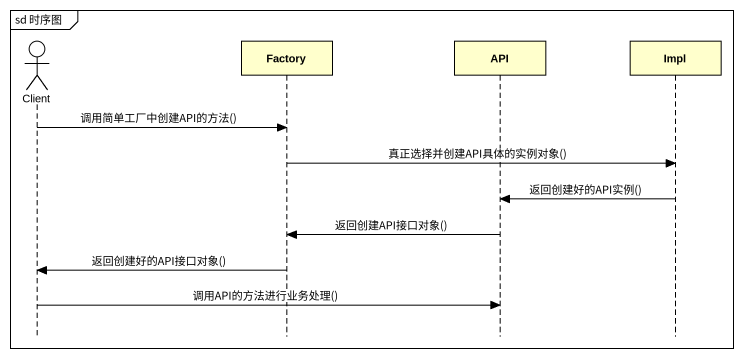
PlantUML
@startuml
mainframe sd 时序图
hide footbox
actor Client
participant Factory
participant API
participant Impl

Client -> Factory : 调用简单工厂中创建API的方法()
Factory -> Impl : 真正选择并创建API具体的实例对象()
Impl -> API : 返回创建好的API实例()
API -> Factory : 返回创建API接口对象()
Factory -> Client : 返回创建好的API接口对象()
Client -> API : 调用API的方法进行业务处理()
@enduml
